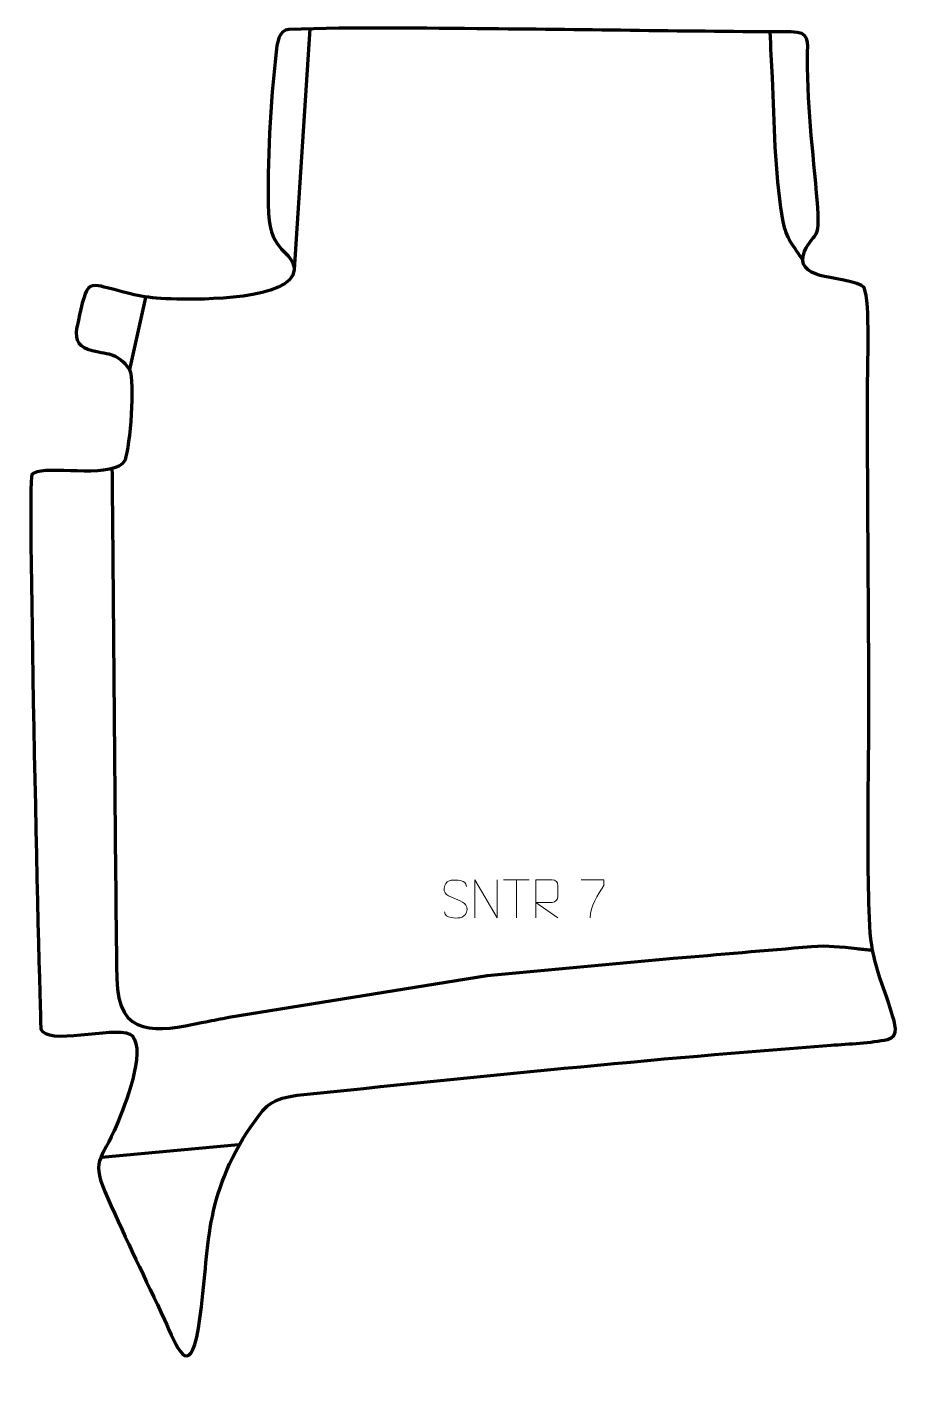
# Model space of a CAD drawing. Header units: millimetres. Extents: x -290 to 283, y -432 to 459.
import ezdxf

# ---------------------------------------------------------------- set-up
doc = ezdxf.new("R2010")
doc.units = ezdxf.units.MM
doc.header["$MEASUREMENT"] = 0
for name, color, linetype in [('layer 1', 7, 'Continuous'), ('layer 2', 7, 'Continuous'), ('layer 3', 7, 'Continuous')]:
    doc.layers.add(name, color=color, linetype=linetype)

msp = doc.modelspace()

# ---------------------------------------------------------------- linework, layer by layer
at = {"layer": 'layer 1', "color": 250, "lineweight": 9}
for points, knots in [([(-8.6403, -114.1068), (-12.8886, -112.6364), (-17.7967, -110.8406), (-15.7916, -105.3203), (-15.7916, -105.3203), (-14.2881, -101.1804), (-9.0745, -101.5689), (-5.4709, -102.17), (-5.4709, -102.17), (-2.6103, -102.6472), (-1.7456, -103.8604), (-1.435, -105.9445)], [0, 0, 0, 0, 0.25, 0.25, 0.25, 0.25, 0.5, 0.5, 0.5, 0.5, 1, 1, 1, 1]), ([(4.0323, -126.5835), (4.0323, -126.5835), (4.0323, -101.63), (4.0323, -101.63), (4.0323, -101.63), (4.0323, -101.63), (18.6871, -126.5835), (18.6871, -126.5835), (18.6871, -126.5835), (18.6871, -126.5835), (18.6871, -101.63), (18.6871, -101.63)], [0, 0, 0, 0, 0.25, 0.25, 0.25, 0.25, 0.5, 0.5, 0.5, 0.5, 1, 1, 1, 1]), ([(44.0276, -126.5835), (44.0276, -126.5835), (44.0276, -101.63), (44.0276, -101.63), (44.0276, -101.63), (47.6224, -101.63), (51.2179, -101.63), (54.8131, -101.63), (54.8131, -101.63), (57.1384, -101.6677), (58.6957, -103.1577), (58.6916, -105.5241), (58.6916, -105.5241), (58.6912, -107.5596), (58.6912, -110.619), (58.6916, -112.655), (58.6916, -112.655), (58.6851, -114.5305), (56.8728, -116.4723), (54.8633, -116.4914), (54.8633, -116.4914), (54.8633, -116.4914), (44.0276, -116.4914), (44.0276, -116.4914), (44.0276, -116.4914), (44.0276, -116.4914), (58.6823, -126.5835), (58.6823, -126.5835)], [0, 0, 0, 0, 0.125, 0.125, 0.125, 0.125, 0.25, 0.25, 0.25, 0.25, 0.375, 0.375, 0.375, 0.375, 0.5, 0.5, 0.5, 0.5, 0.625, 0.625, 0.625, 0.625, 0.75, 0.75, 0.75, 0.75, 1, 1, 1, 1]), ([(73.9516, -101.6275), (73.9516, -101.6275), (88.7677, -101.6275), (88.7677, -101.6275), (88.7677, -101.6275), (88.7674, -102.8771), (88.7674, -104.1267), (88.7677, -105.3765), (88.7677, -105.3765), (84.7733, -111.3736), (79.8581, -119.2072), (79.8581, -126.586)], [0, 0, 0, 0, 0.25, 0.25, 0.25, 0.25, 0.5, 0.5, 0.5, 0.5, 1, 1, 1, 1]), ([(-8.6403, -114.1069), (-4.6217, -115.7536), (0.4078, -117.6419), (-1.4262, -123.0022), (-1.4262, -123.0022), (-2.886, -127.2686), (-7.7968, -127.0119), (-11.5229, -126.4572), (-11.5229, -126.4572), (-14.2729, -126.0474), (-15.4938, -124.8339), (-15.8718, -122.7217)], [0, 0, 0, 0, 0.25, 0.25, 0.25, 0.25, 0.5, 0.5, 0.5, 0.5, 1, 1, 1, 1])]:
    msp.add_open_spline(points, degree=3, knots=knots, dxfattribs=at)
for points in [[(22.8661, -101.6535), (22.8661, -101.6535), (39.8533, -101.6535), (39.8533, -101.6535)], [(31.3599, -126.5835), (31.3599, -126.5835), (31.3599, -101.63), (31.3599, -101.63)]]:
    msp.add_open_spline(points, degree=3, dxfattribs=at)
at = {"layer": 'layer 2', "color": 142, "lineweight": 158}
for points in [[(-104.3352, 458.0148), (-104.3352, 458.0148), (-114.7129, 299.6739), (-114.7129, 299.6739)], [(-212.4245, 281.3455), (-212.4245, 281.3455), (-222.8896, 233.9999), (-222.8896, 233.9999)], [(-241.4083, -284.0116), (-241.4083, -284.0116), (-151.3897, -275.701), (-151.3897, -275.701)]]:
    msp.add_open_spline(points, degree=3, dxfattribs=at)
for points, knots in [([(197.9458, 456.0468), (198.4229, 446.0297), (198.9, 436.0126), (199.3771, 425.9955), (199.3771, 425.9955), (200.7923, 396.1446), (200.9856, 364.3654), (205.875, 335.0199), (205.875, 335.0199), (205.875, 335.0199), (206.0887, 333.7372), (206.0887, 333.7372), (206.0887, 333.7372), (208.2848, 320.7979), (211.62, 317.8015), (218.7857, 307.1612), (218.7857, 307.1612), (218.7857, 307.1612), (219.6089, 305.9389), (219.6089, 305.9389)], [0, 0, 0, 0, 0.16666667, 0.16666667, 0.16666667, 0.16666667, 0.33333333, 0.33333333, 0.33333333, 0.33333333, 0.5, 0.5, 0.5, 0.5, 0.66666667, 0.66666667, 0.66666667, 0.66666667, 1, 1, 1, 1]), ([(-234.4915, 168.7725), (-234.3013, 148.8017), (-234.1111, 128.831), (-233.9209, 108.8602), (-233.9209, 108.8602), (-233.0507, 16.9895), (-232.6156, -74.8843), (-231.3291, -166.7509), (-231.3291, -166.7509), (-230.7758, -206.0926), (-204.4595, -201.6513), (-175.586, -195.5417), (-175.586, -195.5417), (-175.586, -195.5417), (-172.7881, -194.9497), (-172.7881, -194.9497), (-172.7881, -194.9497), (-167.7888, -193.9621), (-162.789, -192.9772), (-157.7886, -191.9951), (-157.7886, -191.9951), (-157.7886, -191.9951), (12.2067, -164.6107), (12.2067, -164.6107), (12.2067, -164.6107), (12.2067, -164.6107), (134.5766, -153.2336), (134.5766, -153.2336), (134.5766, -153.2336), (164.8474, -150.6642), (195.1222, -148.0232), (225.3927, -145.4788), (225.3927, -145.4788), (236.8005, -144.52), (243.9542, -145.7267), (255.1092, -146.8432), (255.1092, -146.8432), (258.0761, -147.1402), (261.0432, -147.4363), (264.0102, -147.7327), (264.0102, -147.7327), (264.0102, -147.7327), (265.4945, -147.881), (265.4945, -147.881)], [0, 0, 0, 0, 0.08333333, 0.08333333, 0.08333333, 0.08333333, 0.16666667, 0.16666667, 0.16666667, 0.16666667, 0.25, 0.25, 0.25, 0.25, 0.33333333, 0.33333333, 0.33333333, 0.33333333, 0.41666667, 0.41666667, 0.41666667, 0.41666667, 0.5, 0.5, 0.5, 0.5, 0.58333333, 0.58333333, 0.58333333, 0.58333333, 0.66666667, 0.66666667, 0.66666667, 0.66666667, 0.75, 0.75, 0.75, 0.75, 0.83333333, 0.83333333, 0.83333333, 0.83333333, 1, 1, 1, 1])]:
    msp.add_open_spline(points, degree=3, knots=knots, dxfattribs=at)
at = {"layer": 'layer 3', "color": 242, "lineweight": 158}
msp.add_open_spline([(211.9881, 455.9809), (224.3341, 455.9687), (222.8086, 450.0974), (222.7313, 439.41), (222.7313, 439.41), (222.4665, 402.8209), (227.3088, 372.286), (229.6789, 336.6734), (229.6789, 336.6734), (230.5799, 318.9171), (226.868, 324.5977), (220.7747, 311.6895), (220.7747, 311.6895), (217.0452, 302.3097), (222.6617, 298.4922), (231.0791, 295.7293), (231.0791, 295.7293), (236.5617, 294.3804), (257.4526, 291.7773), (260.0401, 287.8559), (260.0401, 287.8559), (264.0511, 277.6112), (262.104, 234.6866), (262.1146, 220.3849), (262.1146, 220.3849), (262.1772, 155.8902), (262.7191, 91.3987), (263.0663, 26.9053), (263.0663, 26.9053), (263.3504, -26.459), (261.2015, -83.9788), (263.8742, -136.7565), (263.8742, -136.7565), (266.2235, -158.8641), (272.0008, -169.3497), (278.1802, -189.4784), (278.1802, -189.4784), (279.9682, -195.3029), (283.4414, -204.8067), (275.1893, -206.6041), (275.1893, -206.6041), (264.6941, -208.8901), (249.7071, -209.5234), (238.3656, -210.3739), (238.3656, -210.3739), (121.2999, -219.1534), (4.0016, -231.1977), (-112.7807, -243.307), (-112.7807, -243.307), (-133.0039, -246.2235), (-134.1038, -251.7044), (-145.4374, -267.2031), (-145.4374, -267.2031), (-175.669, -315.114), (-169.5869, -344.6476), (-177.6704, -396.5809), (-177.6704, -396.5809), (-183.6466, -431.8357), (-192.2646, -407.9939), (-199.9616, -390.9989), (-199.9616, -390.9989), (-212.4856, -364.3527), (-225.2472, -338.2784), (-237.1928, -311.3195), (-237.1928, -311.3195), (-248.9807, -284.7166), (-241.8643, -288.2305), (-231.0882, -262.0378), (-231.0882, -262.0378), (-226.2658, -250.3137), (-212.0069, -214.8774), (-221.1097, -204.2931), (-221.1097, -204.2931), (-227.8746, -196.4272), (-271.9652, -210.0516), (-280.2142, -201.2829), (-280.2142, -201.2829), (-280.2142, -201.2829), (-281.2391, -199.818), (-281.2391, -199.818), (-281.2391, -199.818), (-281.7547, -198.7635), (-290.2831, 160.6445), (-287.1535, 164.736), (-287.1535, 164.736), (-281.8562, 171.6616), (-243.9682, 162.9921), (-229.9238, 170.4907), (-229.9238, 170.4907), (-227.9407, 171.6954), (-227.1111, 172.6741), (-225.8901, 174.5924), (-225.8901, 174.5924), (-222.6718, 183.9024), (-219.3487, 225.3044), (-222.8896, 233.9999), (-222.8896, 233.9999), (-231.2674, 245.2733), (-235.4881, 243.6), (-247.5974, 246.449), (-247.5974, 246.449), (-255.6531, 248.3443), (-259.2344, 252.8175), (-257.7133, 260.8804), (-257.7133, 260.8804), (-256.7456, 266.0102), (-253.4343, 281.8737), (-251.2547, 285.6828), (-251.2547, 285.6828), (-248.1433, 291.1202), (-242.9648, 289.0135), (-237.5656, 287.7417), (-237.5656, 287.7417), (-217.6345, 282.4453), (-213.1179, 280.7999), (-191.8243, 280.2757), (-191.8243, 280.2757), (-177.1223, 279.9968), (-116.0736, 279.4757), (-114.7129, 299.6739), (-114.7129, 299.6739), (-115.5906, 312.7399), (-130.2846, 310.2145), (-131.5686, 336.6612), (-131.5686, 336.6612), (-132.5384, 370.4345), (-130.3966, 408.9669), (-126.6367, 442.581), (-126.6367, 442.581), (-126.0679, 447.6666), (-125.0183, 457.3372), (-118.2281, 457.586), (-118.2281, 457.586), (-74.7851, 459.178), (-29.984, 458.3434), (13.5255, 458.0062), (13.5255, 458.0062), (79.3307, 457.4963), (145.2416, 456.2331), (211.0159, 455.9846), (211.0159, 455.9846), (211.0159, 455.9846), (211.9881, 455.9809), (211.9881, 455.9809)], degree=3, knots=[0, 0, 0, 0, 0.02702703, 0.02702703, 0.02702703, 0.02702703, 0.05405405, 0.05405405, 0.05405405, 0.05405405, 0.08108108, 0.08108108, 0.08108108, 0.08108108, 0.10810811, 0.10810811, 0.10810811, 0.10810811, 0.13513514, 0.13513514, 0.13513514, 0.13513514, 0.16216216, 0.16216216, 0.16216216, 0.16216216, 0.18918919, 0.18918919, 0.18918919, 0.18918919, 0.21621622, 0.21621622, 0.21621622, 0.21621622, 0.24324324, 0.24324324, 0.24324324, 0.24324324, 0.27027027, 0.27027027, 0.27027027, 0.27027027, 0.2972973, 0.2972973, 0.2972973, 0.2972973, 0.32432432, 0.32432432, 0.32432432, 0.32432432, 0.35135135, 0.35135135, 0.35135135, 0.35135135, 0.37837838, 0.37837838, 0.37837838, 0.37837838, 0.40540541, 0.40540541, 0.40540541, 0.40540541, 0.43243243, 0.43243243, 0.43243243, 0.43243243, 0.45945946, 0.45945946, 0.45945946, 0.45945946, 0.48648649, 0.48648649, 0.48648649, 0.48648649, 0.51351351, 0.51351351, 0.51351351, 0.51351351, 0.54054054, 0.54054054, 0.54054054, 0.54054054, 0.56756757, 0.56756757, 0.56756757, 0.56756757, 0.59459459, 0.59459459, 0.59459459, 0.59459459, 0.62162162, 0.62162162, 0.62162162, 0.62162162, 0.64864865, 0.64864865, 0.64864865, 0.64864865, 0.67567568, 0.67567568, 0.67567568, 0.67567568, 0.7027027, 0.7027027, 0.7027027, 0.7027027, 0.72972973, 0.72972973, 0.72972973, 0.72972973, 0.75675676, 0.75675676, 0.75675676, 0.75675676, 0.78378378, 0.78378378, 0.78378378, 0.78378378, 0.81081081, 0.81081081, 0.81081081, 0.81081081, 0.83783784, 0.83783784, 0.83783784, 0.83783784, 0.86486486, 0.86486486, 0.86486486, 0.86486486, 0.89189189, 0.89189189, 0.89189189, 0.89189189, 0.91891892, 0.91891892, 0.91891892, 0.91891892, 0.94594595, 0.94594595, 0.94594595, 0.94594595, 1, 1, 1, 1], dxfattribs=at)

doc.saveas('drawing.dxf')
